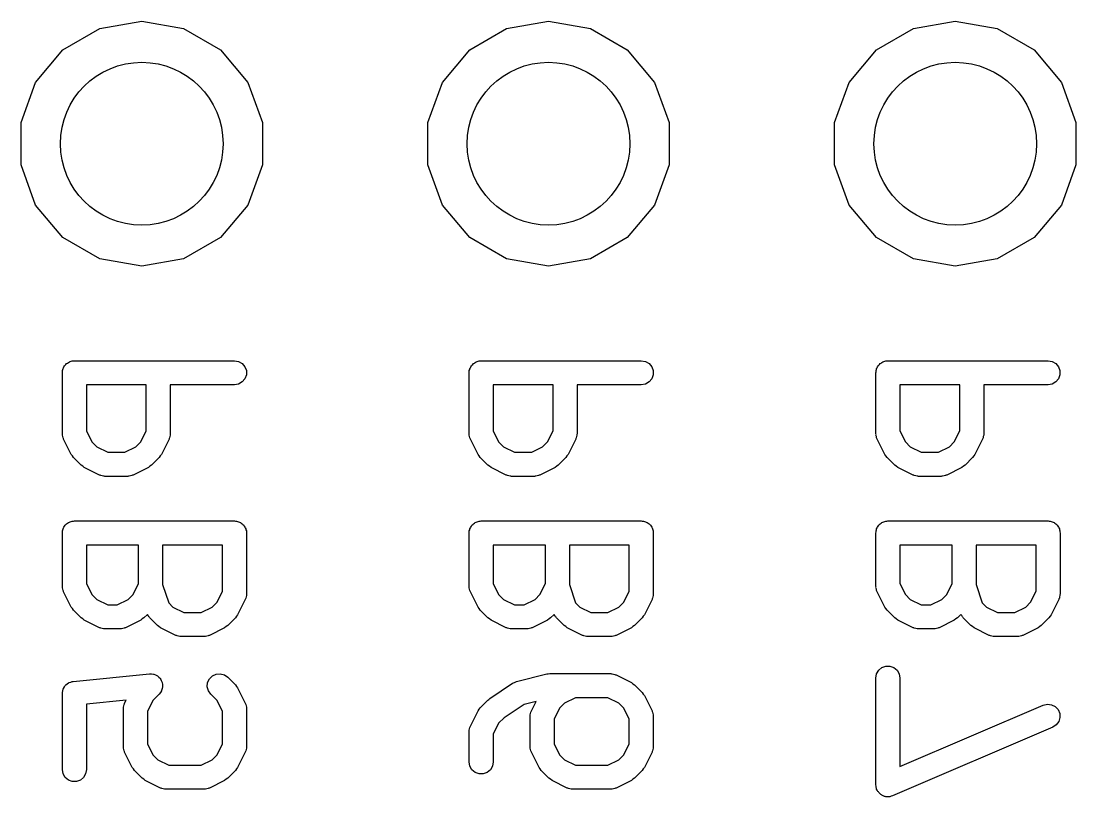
# Model space of a CAD drawing. Extents: x 25 to 326, y -201 to -21.
# Drawn here: x 60.21 to 66.79, y -37.09 to -32.25 of the extents above; entities that cross this region are included whole.
import ezdxf

# ---------------------------------------------------------------- set-up
doc = ezdxf.new("R2010")
doc.units = 0
doc.header["$MEASUREMENT"] = 0
doc.layers.add('BLACK', color=7, linetype='CONTINUOUS')

msp = doc.modelspace()

# ---------------------------------------------------------------- linework, layer by layer
at = {"layer": 'Black'}
for p, q in [((60.6984, -32.2982), (60.96, -32.2521)), ((60.96, -32.2521), (61.2216, -32.2982)), ((63.2384, -32.2982), (63.5, -32.2521)), ((63.5, -32.2521), (63.7616, -32.2982)), ((65.7784, -32.2982), (66.04, -32.2521)), ((66.04, -32.2521), (66.3016, -32.2982)), ((60.4683, -32.431), (60.6984, -32.2982)), ((61.2216, -32.2982), (61.4517, -32.431)), ((63.0083, -32.431), (63.2384, -32.2982)), ((63.7616, -32.2982), (63.9917, -32.431)), ((65.5483, -32.431), (65.7784, -32.2982)), ((66.3016, -32.2982), (66.5317, -32.431)), ((60.2976, -32.6345), (60.4683, -32.431)), ((61.4517, -32.431), (61.6224, -32.6345)), ((62.8376, -32.6345), (63.0083, -32.431)), ((63.9917, -32.431), (64.1624, -32.6345)), ((65.3776, -32.6345), (65.5483, -32.431)), ((66.5317, -32.431), (66.7024, -32.6345)), ((60.2067, -32.8842), (60.2976, -32.6345)), ((61.6224, -32.6345), (61.7133, -32.8842)), ((62.7467, -32.8842), (62.8376, -32.6345)), ((64.1624, -32.6345), (64.2533, -32.8842)), ((65.2867, -32.8842), (65.3776, -32.6345)), ((66.7024, -32.6345), (66.7933, -32.8842)), ((60.2067, -33.1498), (60.2067, -32.8842)), ((61.7133, -32.8842), (61.7133, -33.1498)), ((62.7467, -33.1498), (62.7467, -32.8842)), ((64.2533, -32.8842), (64.2533, -33.1498)), ((65.2867, -33.1498), (65.2867, -32.8842)), ((66.7933, -32.8842), (66.7933, -33.1498)), ((60.2976, -33.3995), (60.2067, -33.1498)), ((61.7133, -33.1498), (61.6224, -33.3995)), ((62.8376, -33.3995), (62.7467, -33.1498)), ((64.2533, -33.1498), (64.1624, -33.3995)), ((65.3776, -33.3995), (65.2867, -33.1498)), ((66.7933, -33.1498), (66.7024, -33.3995)), ((60.4683, -33.603), (60.2976, -33.3995)), ((61.6224, -33.3995), (61.4517, -33.603)), ((63.0083, -33.603), (62.8376, -33.3995)), ((64.1624, -33.3995), (63.9917, -33.603)), ((65.5483, -33.603), (65.3776, -33.3995)), ((66.7024, -33.3995), (66.5317, -33.603)), ((60.6984, -33.7358), (60.4683, -33.603)), ((61.4517, -33.603), (61.2216, -33.7358)), ((63.2384, -33.7358), (63.0083, -33.603)), ((63.9917, -33.603), (63.7616, -33.7358)), ((65.7784, -33.7358), (65.5483, -33.603)), ((66.5317, -33.603), (66.3016, -33.7358)), ((60.96, -33.7819), (60.6984, -33.7358)), ((61.2216, -33.7358), (60.96, -33.7819)), ((63.5, -33.7819), (63.2384, -33.7358)), ((63.7616, -33.7358), (63.5, -33.7819)), ((66.04, -33.7819), (65.7784, -33.7358)), ((66.3016, -33.7358), (66.04, -33.7819)), ((60.4969, -34.3852), (60.5019, -34.381)), ((60.5019, -34.381), (60.508, -34.3787)), ((60.508, -34.3787), (60.5137, -34.3754)), ((60.5137, -34.3754), (60.5202, -34.3743)), ((60.5202, -34.3743), (60.5264, -34.372)), ((60.5264, -34.372), (60.5329, -34.372)), ((60.5329, -34.372), (60.5394, -34.3709)), ((60.5394, -34.3709), (61.5394, -34.3709)), ((61.5394, -34.3709), (61.565, -34.3754)), ((61.565, -34.3754), (61.5876, -34.3885)), ((63.0369, -34.3852), (63.0419, -34.381)), ((63.0419, -34.381), (63.048, -34.3787)), ((63.048, -34.3787), (63.0537, -34.3754)), ((63.0537, -34.3754), (63.0602, -34.3743)), ((63.0602, -34.3743), (63.0664, -34.372)), ((63.0664, -34.372), (63.0729, -34.372)), ((63.0729, -34.372), (63.0794, -34.3709)), ((63.0794, -34.3709), (64.0794, -34.3709)), ((64.0794, -34.3709), (64.105, -34.3754)), ((64.105, -34.3754), (64.1276, -34.3885)), ((65.5769, -34.3852), (65.5819, -34.381)), ((65.5819, -34.381), (65.588, -34.3787)), ((65.588, -34.3787), (65.5937, -34.3754)), ((65.5937, -34.3754), (65.6002, -34.3743)), ((65.6002, -34.3743), (65.6064, -34.372)), ((65.6064, -34.372), (65.6129, -34.372)), ((65.6129, -34.372), (65.6194, -34.3709)), ((65.6194, -34.3709), (66.6194, -34.3709)), ((66.6194, -34.3709), (66.645, -34.3754)), ((66.645, -34.3754), (66.6676, -34.3885)), ((60.4644, -34.4459), (60.4655, -34.4394)), ((60.4644, -34.8269), (60.4644, -34.4459)), ((60.4655, -34.4329), (60.4678, -34.4267)), ((60.4655, -34.4394), (60.4655, -34.4329)), ((60.4678, -34.4267), (60.4689, -34.4203)), ((60.4689, -34.4203), (60.4722, -34.4146)), ((60.4722, -34.4146), (60.4744, -34.4084)), ((60.4744, -34.4084), (60.4786, -34.4034)), ((60.4786, -34.4034), (60.4819, -34.3977)), ((60.4819, -34.3977), (60.487, -34.3935)), ((60.487, -34.3935), (60.4912, -34.3885)), ((60.4912, -34.3885), (60.4969, -34.3852)), ((61.5876, -34.3885), (61.6043, -34.4084)), ((61.6043, -34.4084), (61.6132, -34.4329)), ((61.6132, -34.4329), (61.6132, -34.4589)), ((63.0044, -34.4459), (63.0055, -34.4394)), ((63.0044, -34.8269), (63.0044, -34.4459)), ((63.0055, -34.4329), (63.0078, -34.4267)), ((63.0055, -34.4394), (63.0055, -34.4329)), ((63.0078, -34.4267), (63.0089, -34.4203)), ((63.0089, -34.4203), (63.0122, -34.4146)), ((63.0122, -34.4146), (63.0144, -34.4084)), ((63.0144, -34.4084), (63.0186, -34.4034)), ((63.0186, -34.4034), (63.0219, -34.3977)), ((63.0219, -34.3977), (63.027, -34.3935)), ((63.027, -34.3935), (63.0312, -34.3885)), ((63.0312, -34.3885), (63.0369, -34.3852)), ((64.1276, -34.3885), (64.1443, -34.4084)), ((64.1443, -34.4084), (64.1532, -34.4329)), ((64.1532, -34.4329), (64.1532, -34.4589)), ((65.5444, -34.4459), (65.5455, -34.4394)), ((65.5444, -34.8269), (65.5444, -34.4459)), ((65.5455, -34.4329), (65.5478, -34.4267)), ((65.5455, -34.4394), (65.5455, -34.4329)), ((65.5478, -34.4267), (65.5489, -34.4203)), ((65.5489, -34.4203), (65.5522, -34.4146)), ((65.5522, -34.4146), (65.5544, -34.4084)), ((65.5544, -34.4084), (65.5586, -34.4034)), ((65.5586, -34.4034), (65.5619, -34.3977)), ((65.5619, -34.3977), (65.567, -34.3935)), ((65.567, -34.3935), (65.5712, -34.3885)), ((65.5712, -34.3885), (65.5769, -34.3852)), ((66.6676, -34.3885), (66.6843, -34.4084)), ((66.6843, -34.4084), (66.6932, -34.4329)), ((66.6932, -34.4329), (66.6932, -34.4589)), ((61.5876, -34.5034), (61.565, -34.5164)), ((61.6043, -34.4834), (61.5876, -34.5034)), ((61.6132, -34.4589), (61.6043, -34.4834)), ((64.1276, -34.5034), (64.105, -34.5164)), ((64.1443, -34.4834), (64.1276, -34.5034)), ((64.1532, -34.4589), (64.1443, -34.4834)), ((66.6676, -34.5034), (66.645, -34.5164)), ((66.6843, -34.4834), (66.6676, -34.5034)), ((66.6932, -34.4589), (66.6843, -34.4834)), ((60.6144, -34.5209), (60.6144, -34.8092)), ((60.9882, -34.5209), (60.6144, -34.5209)), ((60.9882, -34.8092), (60.9882, -34.5209)), ((61.5394, -34.5209), (61.1382, -34.5209)), ((61.1382, -34.5209), (61.1382, -34.8269)), ((61.565, -34.5164), (61.5394, -34.5209)), ((63.1544, -34.5209), (63.1544, -34.8092)), ((63.5282, -34.5209), (63.1544, -34.5209)), ((63.5282, -34.8092), (63.5282, -34.5209)), ((64.0794, -34.5209), (63.6782, -34.5209)), ((63.6782, -34.5209), (63.6782, -34.8269)), ((64.105, -34.5164), (64.0794, -34.5209)), ((65.6944, -34.5209), (65.6944, -34.8092)), ((66.0682, -34.5209), (65.6944, -34.5209)), ((66.0682, -34.8092), (66.0682, -34.5209)), ((66.6194, -34.5209), (66.2182, -34.5209)), ((66.2182, -34.5209), (66.2182, -34.8269)), ((66.645, -34.5164), (66.6194, -34.5209)), ((60.4651, -34.8311), (60.4644, -34.8269)), ((60.4649, -34.8354), (60.4651, -34.8311)), ((60.4674, -34.8439), (60.4649, -34.8354)), ((60.6144, -34.8092), (60.6486, -34.8777)), ((60.9539, -34.8777), (60.9882, -34.8092)), ((61.1377, -34.8354), (61.1352, -34.8439)), ((61.1382, -34.8269), (61.1374, -34.8311)), ((61.1374, -34.8311), (61.1377, -34.8354)), ((63.0051, -34.8311), (63.0044, -34.8269)), ((63.0049, -34.8354), (63.0051, -34.8311)), ((63.0074, -34.8439), (63.0049, -34.8354)), ((63.1544, -34.8092), (63.1886, -34.8777)), ((63.4939, -34.8777), (63.5282, -34.8092)), ((63.6777, -34.8354), (63.6752, -34.8439)), ((63.6782, -34.8269), (63.6774, -34.8311)), ((63.6774, -34.8311), (63.6777, -34.8354)), ((65.5451, -34.8311), (65.5444, -34.8269)), ((65.5449, -34.8354), (65.5451, -34.8311)), ((65.5474, -34.8439), (65.5449, -34.8354)), ((65.6944, -34.8092), (65.7286, -34.8777)), ((66.0339, -34.8777), (66.0682, -34.8092)), ((66.2177, -34.8354), (66.2152, -34.8439)), ((66.2182, -34.8269), (66.2174, -34.8311)), ((66.2174, -34.8311), (66.2177, -34.8354)), ((60.4689, -34.8525), (60.4674, -34.8439)), ((60.4711, -34.8563), (60.4689, -34.8525)), ((60.4723, -34.8604), (60.4711, -34.8563)), ((60.5199, -34.9556), (60.4723, -34.8604)), ((60.6486, -34.8777), (60.679, -34.9081)), ((60.679, -34.9081), (60.7476, -34.9423)), ((60.855, -34.9423), (60.9235, -34.9081)), ((60.9235, -34.9081), (60.9539, -34.8777)), ((61.1303, -34.8604), (61.0827, -34.9556)), ((61.1315, -34.8563), (61.1303, -34.8604)), ((61.1337, -34.8525), (61.1315, -34.8563)), ((61.1352, -34.8439), (61.1337, -34.8525)), ((63.0089, -34.8525), (63.0074, -34.8439)), ((63.0111, -34.8563), (63.0089, -34.8525)), ((63.0123, -34.8604), (63.0111, -34.8563)), ((63.0599, -34.9556), (63.0123, -34.8604)), ((63.1886, -34.8777), (63.219, -34.9081)), ((63.219, -34.9081), (63.2876, -34.9423)), ((63.395, -34.9423), (63.4635, -34.9081)), ((63.4635, -34.9081), (63.4939, -34.8777)), ((63.6703, -34.8604), (63.6227, -34.9556)), ((63.6715, -34.8563), (63.6703, -34.8604)), ((63.6737, -34.8525), (63.6715, -34.8563)), ((63.6752, -34.8439), (63.6737, -34.8525)), ((65.5489, -34.8525), (65.5474, -34.8439)), ((65.5511, -34.8563), (65.5489, -34.8525)), ((65.5523, -34.8604), (65.5511, -34.8563)), ((65.5999, -34.9556), (65.5523, -34.8604)), ((65.7286, -34.8777), (65.759, -34.9081)), ((65.759, -34.9081), (65.8276, -34.9423)), ((65.935, -34.9423), (66.0035, -34.9081)), ((66.0035, -34.9081), (66.0339, -34.8777)), ((66.2103, -34.8604), (66.1627, -34.9556)), ((66.2115, -34.8563), (66.2103, -34.8604)), ((66.2137, -34.8525), (66.2115, -34.8563)), ((66.2152, -34.8439), (66.2137, -34.8525)), ((60.5271, -34.9653), (60.5199, -34.9556)), ((60.534, -34.9751), (60.5271, -34.9653)), ((60.7476, -34.9423), (60.855, -34.9423)), ((61.0755, -34.9653), (61.0686, -34.9751)), ((61.0827, -34.9556), (61.0755, -34.9653)), ((63.0671, -34.9653), (63.0599, -34.9556)), ((63.074, -34.9751), (63.0671, -34.9653)), ((63.2876, -34.9423), (63.395, -34.9423)), ((63.6155, -34.9653), (63.6086, -34.9751)), ((63.6227, -34.9556), (63.6155, -34.9653)), ((65.6071, -34.9653), (65.5999, -34.9556)), ((65.614, -34.9751), (65.6071, -34.9653)), ((65.8276, -34.9423), (65.935, -34.9423)), ((66.1555, -34.9653), (66.1486, -34.9751)), ((66.1627, -34.9556), (66.1555, -34.9653)), ((60.5816, -35.0227), (60.534, -34.9751)), ((60.5914, -35.0296), (60.5816, -35.0227)), ((60.6011, -35.0368), (60.5914, -35.0296)), ((60.6963, -35.0844), (60.6011, -35.0368)), ((61.0015, -35.0368), (60.9063, -35.0844)), ((61.0112, -35.0296), (61.0015, -35.0368)), ((61.021, -35.0227), (61.0112, -35.0296)), ((61.0686, -34.9751), (61.021, -35.0227)), ((63.1216, -35.0227), (63.074, -34.9751)), ((63.1314, -35.0296), (63.1216, -35.0227)), ((63.1411, -35.0368), (63.1314, -35.0296)), ((63.2363, -35.0844), (63.1411, -35.0368)), ((63.5415, -35.0368), (63.4463, -35.0844)), ((63.5512, -35.0296), (63.5415, -35.0368)), ((63.561, -35.0227), (63.5512, -35.0296)), ((63.6086, -34.9751), (63.561, -35.0227)), ((65.6616, -35.0227), (65.614, -34.9751)), ((65.6714, -35.0296), (65.6616, -35.0227)), ((65.6811, -35.0368), (65.6714, -35.0296)), ((65.7763, -35.0844), (65.6811, -35.0368)), ((66.0815, -35.0368), (65.9863, -35.0844)), ((66.0912, -35.0296), (66.0815, -35.0368)), ((66.101, -35.0227), (66.0912, -35.0296)), ((66.1486, -34.9751), (66.101, -35.0227)), ((60.7005, -35.0856), (60.6963, -35.0844)), ((60.7042, -35.0878), (60.7005, -35.0856)), ((60.7129, -35.0893), (60.7042, -35.0878)), ((60.7213, -35.0918), (60.7129, -35.0893)), ((60.7256, -35.0916), (60.7213, -35.0918)), ((60.7299, -35.0923), (60.7256, -35.0916)), ((60.8727, -35.0923), (60.7299, -35.0923)), ((60.877, -35.0916), (60.8727, -35.0923)), ((60.8813, -35.0918), (60.877, -35.0916)), ((60.8897, -35.0893), (60.8813, -35.0918)), ((60.8984, -35.0878), (60.8897, -35.0893)), ((60.9021, -35.0856), (60.8984, -35.0878)), ((60.9063, -35.0844), (60.9021, -35.0856)), ((63.2405, -35.0856), (63.2363, -35.0844)), ((63.2442, -35.0878), (63.2405, -35.0856)), ((63.2529, -35.0893), (63.2442, -35.0878)), ((63.2613, -35.0918), (63.2529, -35.0893)), ((63.2656, -35.0916), (63.2613, -35.0918)), ((63.2699, -35.0923), (63.2656, -35.0916)), ((63.4127, -35.0923), (63.2699, -35.0923)), ((63.417, -35.0916), (63.4127, -35.0923)), ((63.4213, -35.0918), (63.417, -35.0916)), ((63.4297, -35.0893), (63.4213, -35.0918)), ((63.4384, -35.0878), (63.4297, -35.0893)), ((63.4421, -35.0856), (63.4384, -35.0878)), ((63.4463, -35.0844), (63.4421, -35.0856)), ((65.7805, -35.0856), (65.7763, -35.0844)), ((65.7842, -35.0878), (65.7805, -35.0856)), ((65.7929, -35.0893), (65.7842, -35.0878)), ((65.8013, -35.0918), (65.7929, -35.0893)), ((65.8056, -35.0916), (65.8013, -35.0918)), ((65.8099, -35.0923), (65.8056, -35.0916)), ((65.9527, -35.0923), (65.8099, -35.0923)), ((65.957, -35.0916), (65.9527, -35.0923)), ((65.9613, -35.0918), (65.957, -35.0916)), ((65.9697, -35.0893), (65.9613, -35.0918)), ((65.9784, -35.0878), (65.9697, -35.0893)), ((65.9821, -35.0856), (65.9784, -35.0878)), ((65.9863, -35.0844), (65.9821, -35.0856)), ((60.4655, -35.4329), (60.4678, -35.4267)), ((60.4655, -35.4394), (60.4655, -35.4329)), ((60.4678, -35.4267), (60.4689, -35.4203)), ((60.4689, -35.4203), (60.4722, -35.4146)), ((60.4722, -35.4146), (60.4744, -35.4084)), ((60.4744, -35.4084), (60.4786, -35.4034)), ((60.4786, -35.4034), (60.4819, -35.3977)), ((60.4819, -35.3977), (60.487, -35.3935)), ((60.487, -35.3935), (60.4912, -35.3885)), ((60.4912, -35.3885), (60.4969, -35.3852)), ((60.4969, -35.3852), (60.5019, -35.381)), ((60.5019, -35.381), (60.508, -35.3787)), ((60.508, -35.3787), (60.5137, -35.3754)), ((60.5137, -35.3754), (60.5202, -35.3743)), ((60.5202, -35.3743), (60.5264, -35.372)), ((60.5264, -35.372), (60.5329, -35.372)), ((60.5329, -35.372), (60.5394, -35.3709)), ((60.5394, -35.3709), (61.5394, -35.3709)), ((61.5394, -35.3709), (61.5458, -35.372)), ((61.5458, -35.372), (61.5524, -35.372)), ((61.5524, -35.372), (61.5586, -35.3743)), ((61.5586, -35.3743), (61.565, -35.3754)), ((61.565, -35.3754), (61.5707, -35.3787)), ((61.5707, -35.3787), (61.5769, -35.381)), ((61.5769, -35.381), (61.5819, -35.3852)), ((61.5819, -35.3852), (61.5876, -35.3885)), ((61.5876, -35.3885), (61.5918, -35.3935)), ((61.5918, -35.3935), (61.5968, -35.3977)), ((61.5968, -35.3977), (61.6001, -35.4034)), ((61.6001, -35.4034), (61.6043, -35.4084)), ((61.6043, -35.4084), (61.6066, -35.4146)), ((61.6066, -35.4146), (61.6099, -35.4203)), ((61.6099, -35.4203), (61.611, -35.4267)), ((61.611, -35.4267), (61.6132, -35.4329)), ((61.6132, -35.4329), (61.6132, -35.4394)), ((63.0055, -35.4329), (63.0078, -35.4267)), ((63.0055, -35.4394), (63.0055, -35.4329)), ((63.0078, -35.4267), (63.0089, -35.4203)), ((63.0089, -35.4203), (63.0122, -35.4146)), ((63.0122, -35.4146), (63.0144, -35.4084)), ((63.0144, -35.4084), (63.0186, -35.4034)), ((63.0186, -35.4034), (63.0219, -35.3977)), ((63.0219, -35.3977), (63.027, -35.3935)), ((63.027, -35.3935), (63.0312, -35.3885)), ((63.0312, -35.3885), (63.0369, -35.3852)), ((63.0369, -35.3852), (63.0419, -35.381)), ((63.0419, -35.381), (63.048, -35.3787)), ((63.048, -35.3787), (63.0537, -35.3754)), ((63.0537, -35.3754), (63.0602, -35.3743)), ((63.0602, -35.3743), (63.0664, -35.372)), ((63.0664, -35.372), (63.0729, -35.372)), ((63.0729, -35.372), (63.0794, -35.3709)), ((63.0794, -35.3709), (64.0794, -35.3709)), ((64.0794, -35.3709), (64.0858, -35.372)), ((64.0858, -35.372), (64.0924, -35.372)), ((64.0924, -35.372), (64.0986, -35.3743)), ((64.0986, -35.3743), (64.105, -35.3754)), ((64.105, -35.3754), (64.1107, -35.3787)), ((64.1107, -35.3787), (64.1169, -35.381)), ((64.1169, -35.381), (64.1219, -35.3852)), ((64.1219, -35.3852), (64.1276, -35.3885)), ((64.1276, -35.3885), (64.1318, -35.3935)), ((64.1318, -35.3935), (64.1368, -35.3977)), ((64.1368, -35.3977), (64.1401, -35.4034)), ((64.1401, -35.4034), (64.1443, -35.4084)), ((64.1443, -35.4084), (64.1466, -35.4146)), ((64.1466, -35.4146), (64.1499, -35.4203)), ((64.1499, -35.4203), (64.151, -35.4267)), ((64.151, -35.4267), (64.1532, -35.4329)), ((64.1532, -35.4329), (64.1532, -35.4394)), ((65.5455, -35.4329), (65.5478, -35.4267)), ((65.5455, -35.4394), (65.5455, -35.4329)), ((65.5478, -35.4267), (65.5489, -35.4203)), ((65.5489, -35.4203), (65.5522, -35.4146)), ((65.5522, -35.4146), (65.5544, -35.4084)), ((65.5544, -35.4084), (65.5586, -35.4034)), ((65.5586, -35.4034), (65.5619, -35.3977)), ((65.5619, -35.3977), (65.567, -35.3935)), ((65.567, -35.3935), (65.5712, -35.3885)), ((65.5712, -35.3885), (65.5769, -35.3852)), ((65.5769, -35.3852), (65.5819, -35.381)), ((65.5819, -35.381), (65.588, -35.3787)), ((65.588, -35.3787), (65.5937, -35.3754)), ((65.5937, -35.3754), (65.6002, -35.3743)), ((65.6002, -35.3743), (65.6064, -35.372)), ((65.6064, -35.372), (65.6129, -35.372)), ((65.6129, -35.372), (65.6194, -35.3709)), ((65.6194, -35.3709), (66.6194, -35.3709)), ((66.6194, -35.3709), (66.6258, -35.372)), ((66.6258, -35.372), (66.6324, -35.372)), ((66.6324, -35.372), (66.6386, -35.3743)), ((66.6386, -35.3743), (66.645, -35.3754)), ((66.645, -35.3754), (66.6507, -35.3787)), ((66.6507, -35.3787), (66.6569, -35.381)), ((66.6569, -35.381), (66.6619, -35.3852)), ((66.6619, -35.3852), (66.6676, -35.3885)), ((66.6676, -35.3885), (66.6718, -35.3935)), ((66.6718, -35.3935), (66.6768, -35.3977)), ((66.6768, -35.3977), (66.6801, -35.4034)), ((66.6801, -35.4034), (66.6843, -35.4084)), ((66.6843, -35.4084), (66.6866, -35.4146)), ((66.6866, -35.4146), (66.6899, -35.4203)), ((66.6899, -35.4203), (66.691, -35.4267)), ((66.691, -35.4267), (66.6932, -35.4329)), ((66.6932, -35.4329), (66.6932, -35.4394)), ((60.4644, -35.4459), (60.4655, -35.4394)), ((60.4644, -35.7792), (60.4644, -35.4459)), ((61.6132, -35.4394), (61.6144, -35.4459)), ((61.6144, -35.4459), (61.6144, -35.8269)), ((63.0044, -35.4459), (63.0055, -35.4394)), ((63.0044, -35.7792), (63.0044, -35.4459)), ((64.1532, -35.4394), (64.1544, -35.4459)), ((64.1544, -35.4459), (64.1544, -35.8269)), ((65.5444, -35.4459), (65.5455, -35.4394)), ((65.5444, -35.7792), (65.5444, -35.4459)), ((66.6932, -35.4394), (66.6944, -35.4459)), ((66.6944, -35.4459), (66.6944, -35.8269)), ((60.6144, -35.5209), (60.6144, -35.7615)), ((60.9406, -35.5209), (60.6144, -35.5209)), ((60.9406, -35.7615), (60.9406, -35.5209)), ((61.0906, -35.5209), (61.0906, -35.7671)), ((61.4644, -35.5209), (61.0906, -35.5209)), ((61.4644, -35.8092), (61.4644, -35.5209)), ((63.1544, -35.5209), (63.1544, -35.7615)), ((63.4806, -35.5209), (63.1544, -35.5209)), ((63.4806, -35.7615), (63.4806, -35.5209)), ((63.6306, -35.5209), (63.6306, -35.7671)), ((64.0044, -35.5209), (63.6306, -35.5209)), ((64.0044, -35.8092), (64.0044, -35.5209)), ((65.6944, -35.5209), (65.6944, -35.7615)), ((66.0206, -35.5209), (65.6944, -35.5209)), ((66.0206, -35.7615), (66.0206, -35.5209)), ((66.1706, -35.5209), (66.1706, -35.7671)), ((66.5444, -35.5209), (66.1706, -35.5209)), ((66.5444, -35.8092), (66.5444, -35.5209)), ((60.6144, -35.7615), (60.6486, -35.83)), ((60.9063, -35.83), (60.9406, -35.7615)), ((63.1544, -35.7615), (63.1886, -35.83)), ((63.4463, -35.83), (63.4806, -35.7615)), ((65.6944, -35.7615), (65.7286, -35.83)), ((65.9863, -35.83), (66.0206, -35.7615)), ((60.4651, -35.7835), (60.4644, -35.7792)), ((60.4649, -35.7878), (60.4651, -35.7835)), ((60.4674, -35.7962), (60.4649, -35.7878)), ((60.4689, -35.8049), (60.4674, -35.7962)), ((60.4711, -35.8086), (60.4689, -35.8049)), ((60.4723, -35.8128), (60.4711, -35.8086)), ((60.5199, -35.908), (60.4723, -35.8128)), ((60.6486, -35.83), (60.679, -35.8605)), ((60.8759, -35.8605), (60.9063, -35.83)), ((61.0906, -35.7671), (61.1287, -35.8816)), ((61.4301, -35.8777), (61.4644, -35.8092)), ((61.6144, -35.8269), (61.6136, -35.8311)), ((61.6136, -35.8311), (61.6139, -35.8354)), ((63.0051, -35.7835), (63.0044, -35.7792)), ((63.0049, -35.7878), (63.0051, -35.7835)), ((63.0074, -35.7962), (63.0049, -35.7878)), ((63.0089, -35.8049), (63.0074, -35.7962)), ((63.0111, -35.8086), (63.0089, -35.8049)), ((63.0123, -35.8128), (63.0111, -35.8086)), ((63.0599, -35.908), (63.0123, -35.8128)), ((63.1886, -35.83), (63.219, -35.8605)), ((63.4159, -35.8605), (63.4463, -35.83)), ((63.6306, -35.7671), (63.6687, -35.8816)), ((63.9701, -35.8777), (64.0044, -35.8092)), ((64.1544, -35.8269), (64.1536, -35.8311)), ((64.1536, -35.8311), (64.1539, -35.8354)), ((65.5451, -35.7835), (65.5444, -35.7792)), ((65.5449, -35.7878), (65.5451, -35.7835)), ((65.5474, -35.7962), (65.5449, -35.7878)), ((65.5489, -35.8049), (65.5474, -35.7962)), ((65.5511, -35.8086), (65.5489, -35.8049)), ((65.5523, -35.8128), (65.5511, -35.8086)), ((65.5999, -35.908), (65.5523, -35.8128)), ((65.7286, -35.83), (65.759, -35.8605)), ((65.9559, -35.8605), (65.9863, -35.83)), ((66.1706, -35.7671), (66.2087, -35.8816)), ((66.5101, -35.8777), (66.5444, -35.8092)), ((66.6944, -35.8269), (66.6936, -35.8311)), ((66.6936, -35.8311), (66.6939, -35.8354)), ((60.679, -35.8605), (60.7476, -35.8947)), ((60.7476, -35.8947), (60.8074, -35.8947)), ((60.8074, -35.8947), (60.8759, -35.8605)), ((61.1287, -35.8816), (61.1552, -35.9081)), ((61.3997, -35.9081), (61.4301, -35.8777)), ((61.6065, -35.8604), (61.5588, -35.9556)), ((61.6077, -35.8563), (61.6065, -35.8604)), ((61.6099, -35.8525), (61.6077, -35.8563)), ((61.6114, -35.8439), (61.6099, -35.8525)), ((61.6139, -35.8354), (61.6114, -35.8439)), ((63.219, -35.8605), (63.2876, -35.8947)), ((63.2876, -35.8947), (63.3474, -35.8947)), ((63.3474, -35.8947), (63.4159, -35.8605)), ((63.6687, -35.8816), (63.6952, -35.9081)), ((63.9397, -35.9081), (63.9701, -35.8777)), ((64.1465, -35.8604), (64.0988, -35.9556)), ((64.1477, -35.8563), (64.1465, -35.8604)), ((64.1499, -35.8525), (64.1477, -35.8563)), ((64.1514, -35.8439), (64.1499, -35.8525)), ((64.1539, -35.8354), (64.1514, -35.8439)), ((65.759, -35.8605), (65.8276, -35.8947)), ((65.8276, -35.8947), (65.8874, -35.8947)), ((65.8874, -35.8947), (65.9559, -35.8605)), ((66.2087, -35.8816), (66.2352, -35.9081)), ((66.4797, -35.9081), (66.5101, -35.8777)), ((66.6865, -35.8604), (66.6388, -35.9556)), ((66.6877, -35.8563), (66.6865, -35.8604)), ((66.6899, -35.8525), (66.6877, -35.8563)), ((66.6914, -35.8439), (66.6899, -35.8525)), ((66.6939, -35.8354), (66.6914, -35.8439)), ((60.5271, -35.9177), (60.5199, -35.908)), ((60.534, -35.9275), (60.5271, -35.9177)), ((60.5816, -35.9751), (60.534, -35.9275)), ((60.9951, -35.9534), (60.9734, -35.9751)), ((60.9952, -35.9538), (60.9951, -35.9534)), ((61.0003, -35.961), (60.9952, -35.9538)), ((61.0044, -35.9687), (61.0003, -35.961)), ((61.1552, -35.9081), (61.2238, -35.9423)), ((61.2238, -35.9423), (61.3312, -35.9423)), ((61.3312, -35.9423), (61.3997, -35.9081)), ((61.5588, -35.9556), (61.5517, -35.9653)), ((63.0671, -35.9177), (63.0599, -35.908)), ((63.074, -35.9275), (63.0671, -35.9177)), ((63.1216, -35.9751), (63.074, -35.9275)), ((63.5351, -35.9534), (63.5134, -35.9751)), ((63.5352, -35.9538), (63.5351, -35.9534)), ((63.5403, -35.961), (63.5352, -35.9538)), ((63.5444, -35.9687), (63.5403, -35.961)), ((63.6952, -35.9081), (63.7638, -35.9423)), ((63.7638, -35.9423), (63.8712, -35.9423)), ((63.8712, -35.9423), (63.9397, -35.9081)), ((64.0988, -35.9556), (64.0917, -35.9653)), ((65.6071, -35.9177), (65.5999, -35.908)), ((65.614, -35.9275), (65.6071, -35.9177)), ((65.6616, -35.9751), (65.614, -35.9275)), ((66.0751, -35.9534), (66.0534, -35.9751)), ((66.0752, -35.9538), (66.0751, -35.9534)), ((66.0803, -35.961), (66.0752, -35.9538)), ((66.0844, -35.9687), (66.0803, -35.961)), ((66.2352, -35.9081), (66.3038, -35.9423)), ((66.3038, -35.9423), (66.4112, -35.9423)), ((66.4112, -35.9423), (66.4797, -35.9081)), ((66.6388, -35.9556), (66.6317, -35.9653)), ((60.5914, -35.982), (60.5816, -35.9751)), ((60.6011, -35.9892), (60.5914, -35.982)), ((60.6963, -36.0368), (60.6011, -35.9892)), ((60.9539, -35.9892), (60.8586, -36.0368)), ((60.9635, -35.982), (60.9539, -35.9892)), ((60.9734, -35.9751), (60.9635, -35.982)), ((61.0077, -35.9716), (61.0044, -35.9687)), ((61.0102, -35.9751), (61.0077, -35.9716)), ((61.0578, -36.0227), (61.0102, -35.9751)), ((61.0676, -36.0296), (61.0578, -36.0227)), ((61.4972, -36.0227), (61.4873, -36.0296)), ((61.5448, -35.9751), (61.4972, -36.0227)), ((61.5517, -35.9653), (61.5448, -35.9751)), ((63.1314, -35.982), (63.1216, -35.9751)), ((63.1411, -35.9892), (63.1314, -35.982)), ((63.2363, -36.0368), (63.1411, -35.9892)), ((63.4939, -35.9892), (63.3986, -36.0368)), ((63.5035, -35.982), (63.4939, -35.9892)), ((63.5134, -35.9751), (63.5035, -35.982)), ((63.5477, -35.9716), (63.5444, -35.9687)), ((63.5502, -35.9751), (63.5477, -35.9716)), ((63.5978, -36.0227), (63.5502, -35.9751)), ((63.6076, -36.0296), (63.5978, -36.0227)), ((64.0372, -36.0227), (64.0273, -36.0296)), ((64.0848, -35.9751), (64.0372, -36.0227)), ((64.0917, -35.9653), (64.0848, -35.9751)), ((65.6714, -35.982), (65.6616, -35.9751)), ((65.6811, -35.9892), (65.6714, -35.982)), ((65.7763, -36.0368), (65.6811, -35.9892)), ((66.0339, -35.9892), (65.9386, -36.0368)), ((66.0435, -35.982), (66.0339, -35.9892)), ((66.0534, -35.9751), (66.0435, -35.982)), ((66.0877, -35.9716), (66.0844, -35.9687)), ((66.0902, -35.9751), (66.0877, -35.9716)), ((66.1378, -36.0227), (66.0902, -35.9751)), ((66.1476, -36.0296), (66.1378, -36.0227)), ((66.5772, -36.0227), (66.5673, -36.0296)), ((66.6248, -35.9751), (66.5772, -36.0227)), ((66.6317, -35.9653), (66.6248, -35.9751)), ((60.7005, -36.038), (60.6963, -36.0368)), ((60.7042, -36.0402), (60.7005, -36.038)), ((60.7129, -36.0417), (60.7042, -36.0402)), ((60.7213, -36.0442), (60.7129, -36.0417)), ((60.7256, -36.044), (60.7213, -36.0442)), ((60.7299, -36.0447), (60.7256, -36.044)), ((60.8251, -36.0447), (60.7299, -36.0447)), ((60.8294, -36.044), (60.8251, -36.0447)), ((60.8337, -36.0442), (60.8294, -36.044)), ((60.8421, -36.0417), (60.8337, -36.0442)), ((60.8507, -36.0402), (60.8421, -36.0417)), ((60.8545, -36.038), (60.8507, -36.0402)), ((60.8586, -36.0368), (60.8545, -36.038)), ((61.0773, -36.0368), (61.0676, -36.0296)), ((61.1725, -36.0844), (61.0773, -36.0368)), ((61.1767, -36.0856), (61.1725, -36.0844)), ((61.1804, -36.0878), (61.1767, -36.0856)), ((61.1891, -36.0893), (61.1804, -36.0878)), ((61.1975, -36.0918), (61.1891, -36.0893)), ((61.2018, -36.0916), (61.1975, -36.0918)), ((61.206, -36.0923), (61.2018, -36.0916)), ((61.3489, -36.0923), (61.206, -36.0923)), ((61.3532, -36.0916), (61.3489, -36.0923)), ((61.3575, -36.0918), (61.3532, -36.0916)), ((61.3659, -36.0893), (61.3575, -36.0918)), ((61.3746, -36.0878), (61.3659, -36.0893)), ((61.3783, -36.0856), (61.3746, -36.0878)), ((61.3824, -36.0844), (61.3783, -36.0856)), ((61.4777, -36.0368), (61.3824, -36.0844)), ((61.4873, -36.0296), (61.4777, -36.0368)), ((63.2405, -36.038), (63.2363, -36.0368)), ((63.2442, -36.0402), (63.2405, -36.038)), ((63.2529, -36.0417), (63.2442, -36.0402)), ((63.2613, -36.0442), (63.2529, -36.0417)), ((63.2656, -36.044), (63.2613, -36.0442)), ((63.2699, -36.0447), (63.2656, -36.044)), ((63.3651, -36.0447), (63.2699, -36.0447)), ((63.3694, -36.044), (63.3651, -36.0447)), ((63.3737, -36.0442), (63.3694, -36.044)), ((63.3821, -36.0417), (63.3737, -36.0442)), ((63.3907, -36.0402), (63.3821, -36.0417)), ((63.3945, -36.038), (63.3907, -36.0402)), ((63.3986, -36.0368), (63.3945, -36.038)), ((63.6173, -36.0368), (63.6076, -36.0296)), ((63.7125, -36.0844), (63.6173, -36.0368)), ((63.7167, -36.0856), (63.7125, -36.0844)), ((63.7204, -36.0878), (63.7167, -36.0856)), ((63.7291, -36.0893), (63.7204, -36.0878)), ((63.7375, -36.0918), (63.7291, -36.0893)), ((63.7418, -36.0916), (63.7375, -36.0918)), ((63.746, -36.0923), (63.7418, -36.0916)), ((63.8889, -36.0923), (63.746, -36.0923)), ((63.8932, -36.0916), (63.8889, -36.0923)), ((63.8975, -36.0918), (63.8932, -36.0916)), ((63.9059, -36.0893), (63.8975, -36.0918)), ((63.9146, -36.0878), (63.9059, -36.0893)), ((63.9183, -36.0856), (63.9146, -36.0878)), ((63.9224, -36.0844), (63.9183, -36.0856)), ((64.0177, -36.0368), (63.9224, -36.0844)), ((64.0273, -36.0296), (64.0177, -36.0368)), ((65.7805, -36.038), (65.7763, -36.0368)), ((65.7842, -36.0402), (65.7805, -36.038)), ((65.7929, -36.0417), (65.7842, -36.0402)), ((65.8013, -36.0442), (65.7929, -36.0417)), ((65.8056, -36.044), (65.8013, -36.0442)), ((65.8099, -36.0447), (65.8056, -36.044)), ((65.9051, -36.0447), (65.8099, -36.0447)), ((65.9094, -36.044), (65.9051, -36.0447)), ((65.9137, -36.0442), (65.9094, -36.044)), ((65.9221, -36.0417), (65.9137, -36.0442)), ((65.9307, -36.0402), (65.9221, -36.0417)), ((65.9345, -36.038), (65.9307, -36.0402)), ((65.9386, -36.0368), (65.9345, -36.038)), ((66.1573, -36.0368), (66.1476, -36.0296)), ((66.2525, -36.0844), (66.1573, -36.0368)), ((66.2567, -36.0856), (66.2525, -36.0844)), ((66.2604, -36.0878), (66.2567, -36.0856)), ((66.2691, -36.0893), (66.2604, -36.0878)), ((66.2775, -36.0918), (66.2691, -36.0893)), ((66.2818, -36.0916), (66.2775, -36.0918)), ((66.286, -36.0923), (66.2818, -36.0916)), ((66.4289, -36.0923), (66.286, -36.0923)), ((66.4332, -36.0916), (66.4289, -36.0923)), ((66.4375, -36.0918), (66.4332, -36.0916)), ((66.4459, -36.0893), (66.4375, -36.0918)), ((66.4546, -36.0878), (66.4459, -36.0893)), ((66.4583, -36.0856), (66.4546, -36.0878)), ((66.4624, -36.0844), (66.4583, -36.0856)), ((66.5577, -36.0368), (66.4624, -36.0844)), ((66.5673, -36.0296), (66.5577, -36.0368)), ((65.5619, -36.3025), (65.5819, -36.2857)), ((65.5819, -36.2857), (65.6064, -36.2768)), ((65.6064, -36.2768), (65.6324, -36.2768)), ((65.6324, -36.2768), (65.6569, -36.2857)), ((65.6569, -36.2857), (65.6768, -36.3025)), ((60.5319, -36.3713), (61.0081, -36.3237)), ((61.0081, -36.3237), (61.0086, -36.3237)), ((61.0086, -36.3237), (61.009, -36.3236)), ((61.009, -36.3236), (61.0215, -36.3247)), ((61.0215, -36.3247), (61.0341, -36.3256)), ((61.0341, -36.3256), (61.0345, -36.3258)), ((61.0345, -36.3258), (61.035, -36.3258)), ((61.035, -36.3258), (61.0464, -36.3311)), ((61.0464, -36.3311), (61.0578, -36.3363)), ((61.0578, -36.3363), (61.0582, -36.3366)), ((61.0582, -36.3366), (61.0586, -36.3368)), ((61.0586, -36.3368), (61.0675, -36.3458)), ((61.0675, -36.3458), (61.0765, -36.3545)), ((61.0765, -36.3545), (61.0767, -36.3549)), ((61.0767, -36.3549), (61.077, -36.3553)), ((61.077, -36.3553), (61.0823, -36.3666)), ((61.3717, -36.3789), (61.3827, -36.3553)), ((61.3827, -36.3553), (61.4011, -36.3368)), ((61.4011, -36.3368), (61.4247, -36.3258)), ((61.4247, -36.3258), (61.4507, -36.3236)), ((61.4507, -36.3236), (61.4758, -36.3303)), ((61.4758, -36.3303), (61.4972, -36.3453)), ((61.4972, -36.3453), (61.5448, -36.3929)), ((63.2993, -36.3731), (63.4898, -36.3255)), ((63.4898, -36.3255), (63.4989, -36.3249)), ((63.4989, -36.3249), (63.508, -36.3233)), ((63.508, -36.3233), (63.8889, -36.3233)), ((63.8889, -36.3233), (63.8932, -36.324)), ((63.8932, -36.324), (63.8975, -36.3238)), ((63.8975, -36.3238), (63.9059, -36.3263)), ((63.9059, -36.3263), (63.9146, -36.3278)), ((63.9146, -36.3278), (63.9183, -36.33)), ((63.9183, -36.33), (63.9224, -36.3312)), ((63.9224, -36.3312), (64.0177, -36.3788)), ((65.5444, -36.3507), (65.5489, -36.325)), ((65.5444, -37.0173), (65.5444, -36.3507)), ((65.5489, -36.325), (65.5619, -36.3025)), ((65.6768, -36.3025), (65.6899, -36.325)), ((65.6899, -36.325), (65.6944, -36.3507)), ((65.6944, -36.3507), (65.6944, -36.9036)), ((60.4671, -36.4304), (60.4689, -36.4203)), ((60.4689, -36.4203), (60.4703, -36.4178)), ((60.4703, -36.4178), (60.471, -36.4151)), ((60.471, -36.4151), (60.4768, -36.4066)), ((60.4768, -36.4066), (60.4819, -36.3977)), ((60.4819, -36.3977), (60.4841, -36.3959)), ((60.4841, -36.3959), (60.4857, -36.3935)), ((60.4857, -36.3935), (60.494, -36.3875)), ((60.494, -36.3875), (60.5019, -36.381)), ((60.5019, -36.381), (60.5045, -36.38)), ((60.5045, -36.38), (60.5068, -36.3783)), ((60.5068, -36.3783), (60.5167, -36.3756)), ((60.5167, -36.3756), (60.5264, -36.372)), ((60.5264, -36.372), (60.5292, -36.372)), ((60.5292, -36.372), (60.5319, -36.3713)), ((61.0823, -36.3666), (61.0878, -36.378)), ((61.087, -36.4169), (61.0839, -36.4291)), ((61.0903, -36.4048), (61.087, -36.4169)), ((61.0878, -36.378), (61.0878, -36.3784)), ((61.0878, -36.3784), (61.088, -36.3789)), ((61.088, -36.3789), (61.0891, -36.3913)), ((61.0891, -36.3913), (61.0904, -36.4039)), ((61.0904, -36.4039), (61.0902, -36.4044)), ((61.0902, -36.4044), (61.0903, -36.4048)), ((61.3694, -36.4048), (61.3717, -36.3789)), ((61.3762, -36.43), (61.3694, -36.4048)), ((61.5448, -36.3929), (61.5517, -36.4027)), ((61.5517, -36.4027), (61.5588, -36.4124)), ((61.5588, -36.4124), (61.6065, -36.5076)), ((63.133, -36.4787), (63.2759, -36.3835)), ((63.2759, -36.3835), (63.2877, -36.3783)), ((63.2877, -36.3783), (63.2993, -36.3731)), ((64.0177, -36.3788), (64.0273, -36.386)), ((64.0273, -36.386), (64.0372, -36.3929)), ((64.0372, -36.3929), (64.0848, -36.4405)), ((60.4644, -36.4459), (60.4649, -36.4431)), ((60.4644, -36.9221), (60.4644, -36.4459)), ((60.4646, -36.4403), (60.4671, -36.4304)), ((60.4649, -36.4431), (60.4646, -36.4403)), ((60.8626, -36.489), (60.6144, -36.5138)), ((60.8533, -36.5076), (60.8626, -36.489)), ((61.0686, -36.4513), (61.0296, -36.4903)), ((61.0689, -36.4509), (61.0686, -36.4513)), ((61.0693, -36.4507), (61.0689, -36.4509)), ((61.0763, -36.4403), (61.0693, -36.4507)), ((61.0835, -36.43), (61.0763, -36.4403)), ((61.0837, -36.4295), (61.0835, -36.43)), ((61.0839, -36.4291), (61.0837, -36.4295)), ((61.3911, -36.4513), (61.3762, -36.43)), ((61.4301, -36.4903), (61.3911, -36.4513)), ((63.074, -36.5357), (63.1216, -36.4881)), ((63.1216, -36.4881), (63.1277, -36.4839)), ((63.1277, -36.4839), (63.133, -36.4787)), ((63.6685, -36.4733), (63.6, -36.5075)), ((63.8712, -36.4733), (63.6685, -36.4733)), ((63.9397, -36.5075), (63.8712, -36.4733)), ((64.0848, -36.4405), (64.0917, -36.4503)), ((64.0917, -36.4503), (64.0988, -36.46)), ((64.0988, -36.46), (64.1465, -36.5552)), ((60.6144, -36.5138), (60.6144, -36.9221)), ((60.8453, -36.5411), (60.8461, -36.5369)), ((60.8453, -36.7792), (60.8453, -36.5411)), ((60.8458, -36.5326), (60.8483, -36.5241)), ((60.8461, -36.5369), (60.8458, -36.5326)), ((60.8483, -36.5241), (60.8499, -36.5155)), ((60.8499, -36.5155), (60.852, -36.5117)), ((60.852, -36.5117), (60.8533, -36.5076)), ((61.0296, -36.4903), (60.9953, -36.5588)), ((61.4644, -36.5588), (61.4301, -36.4903)), ((61.6065, -36.5076), (61.6077, -36.5117)), ((61.6077, -36.5117), (61.6099, -36.5155)), ((61.6099, -36.5155), (61.6114, -36.5241)), ((61.6114, -36.5241), (61.6139, -36.5326)), ((61.6139, -36.5326), (61.6136, -36.5369)), ((61.6136, -36.5369), (61.6144, -36.5411)), ((61.6144, -36.5411), (61.6144, -36.7792)), ((63.0123, -36.6505), (63.0599, -36.5552)), ((63.0599, -36.5552), (63.0671, -36.5456)), ((63.0671, -36.5456), (63.074, -36.5357)), ((63.3483, -36.5155), (63.2224, -36.5994)), ((63.4224, -36.497), (63.3483, -36.5155)), ((63.392, -36.5594), (63.3933, -36.5552)), ((63.3933, -36.5552), (63.4224, -36.497)), ((63.5696, -36.538), (63.5353, -36.6065)), ((63.6, -36.5075), (63.5696, -36.538)), ((63.9701, -36.538), (63.9397, -36.5075)), ((64.0044, -36.6065), (63.9701, -36.538)), ((64.1465, -36.5552), (64.1477, -36.5594)), ((65.6944, -36.9036), (66.5898, -36.5198)), ((66.5898, -36.5198), (66.6152, -36.5139)), ((66.6152, -36.5139), (66.6411, -36.517)), ((66.6411, -36.517), (66.6643, -36.5287)), ((66.6643, -36.5287), (66.6821, -36.5477)), ((66.6821, -36.5477), (66.6924, -36.5716)), ((60.9953, -36.5588), (60.9953, -36.7615)), ((61.4644, -36.7615), (61.4644, -36.5588)), ((63.2224, -36.5994), (63.1886, -36.6332)), ((63.3853, -36.5888), (63.3861, -36.5845)), ((63.3853, -36.7792), (63.3853, -36.5888)), ((63.3858, -36.5802), (63.3883, -36.5718)), ((63.3861, -36.5845), (63.3858, -36.5802)), ((63.3883, -36.5718), (63.3899, -36.5631)), ((63.3899, -36.5631), (63.392, -36.5594)), ((63.5353, -36.6065), (63.5353, -36.7615)), ((64.0044, -36.7615), (64.0044, -36.6065)), ((64.1477, -36.5594), (64.1499, -36.5631)), ((64.1499, -36.5631), (64.1514, -36.5718)), ((64.1514, -36.5718), (64.1539, -36.5802)), ((64.1539, -36.5802), (64.1536, -36.5845)), ((64.1536, -36.5845), (64.1544, -36.5888)), ((64.1544, -36.5888), (64.1544, -36.7792)), ((66.6939, -36.5976), (66.6863, -36.6226)), ((66.6924, -36.5716), (66.6939, -36.5976)), ((63.0044, -36.684), (63.0051, -36.6797)), ((63.0044, -36.8745), (63.0044, -36.684)), ((63.0049, -36.6754), (63.0074, -36.667)), ((63.0051, -36.6797), (63.0049, -36.6754)), ((63.0074, -36.667), (63.0089, -36.6583)), ((63.0089, -36.6583), (63.0111, -36.6546)), ((63.0111, -36.6546), (63.0123, -36.6505)), ((63.1886, -36.6332), (63.1544, -36.7017)), ((66.6489, -36.6577), (65.6489, -37.0863)), ((66.6707, -36.6434), (66.6489, -36.6577)), ((66.6863, -36.6226), (66.6707, -36.6434)), ((63.1544, -36.7017), (63.1544, -36.8745)), ((60.8461, -36.7835), (60.8453, -36.7792)), ((60.8458, -36.7878), (60.8461, -36.7835)), ((60.8483, -36.7962), (60.8458, -36.7878)), ((60.8499, -36.8049), (60.8483, -36.7962)), ((60.852, -36.8086), (60.8499, -36.8049)), ((60.8533, -36.8128), (60.852, -36.8086)), ((60.9009, -36.908), (60.8533, -36.8128)), ((60.9953, -36.7615), (61.0296, -36.83)), ((61.4301, -36.83), (61.4644, -36.7615)), ((61.6065, -36.8128), (61.5588, -36.908)), ((61.6077, -36.8086), (61.6065, -36.8128)), ((61.6099, -36.8049), (61.6077, -36.8086)), ((61.6114, -36.7962), (61.6099, -36.8049)), ((61.6139, -36.7878), (61.6114, -36.7962)), ((61.6144, -36.7792), (61.6136, -36.7835)), ((61.6136, -36.7835), (61.6139, -36.7878)), ((63.3861, -36.7835), (63.3853, -36.7792)), ((63.3858, -36.7878), (63.3861, -36.7835)), ((63.3883, -36.7962), (63.3858, -36.7878)), ((63.3899, -36.8049), (63.3883, -36.7962)), ((63.392, -36.8086), (63.3899, -36.8049)), ((63.3933, -36.8128), (63.392, -36.8086)), ((63.4409, -36.908), (63.3933, -36.8128)), ((63.5353, -36.7615), (63.5696, -36.83)), ((63.9701, -36.83), (64.0044, -36.7615)), ((64.1465, -36.8128), (64.0988, -36.908)), ((64.1477, -36.8086), (64.1465, -36.8128)), ((64.1499, -36.8049), (64.1477, -36.8086)), ((64.1514, -36.7962), (64.1499, -36.8049)), ((64.1539, -36.7878), (64.1514, -36.7962)), ((64.1544, -36.7792), (64.1536, -36.7835)), ((64.1536, -36.7835), (64.1539, -36.7878)), ((61.0296, -36.83), (61.06, -36.8605)), ((61.06, -36.8605), (61.1285, -36.8947)), ((61.3312, -36.8947), (61.3997, -36.8605)), ((61.3997, -36.8605), (61.4301, -36.83)), ((63.0089, -36.9001), (63.0044, -36.8745)), ((63.1544, -36.8745), (63.1499, -36.9001)), ((63.5696, -36.83), (63.6, -36.8605)), ((63.6, -36.8605), (63.6685, -36.8947)), ((63.8712, -36.8947), (63.9397, -36.8605)), ((63.9397, -36.8605), (63.9701, -36.83)), ((60.4689, -36.9477), (60.4644, -36.9221)), ((60.4819, -36.9703), (60.4689, -36.9477)), ((60.6099, -36.9477), (60.5968, -36.9703)), ((60.6144, -36.9221), (60.6099, -36.9477)), ((60.908, -36.9177), (60.9009, -36.908)), ((60.9149, -36.9275), (60.908, -36.9177)), ((60.9625, -36.9751), (60.9149, -36.9275)), ((61.1285, -36.8947), (61.3312, -36.8947)), ((61.5448, -36.9275), (61.4972, -36.9751)), ((61.5517, -36.9177), (61.5448, -36.9275)), ((61.5588, -36.908), (61.5517, -36.9177)), ((63.0219, -36.9227), (63.0089, -36.9001)), ((63.0419, -36.9394), (63.0219, -36.9227)), ((63.0664, -36.9483), (63.0419, -36.9394)), ((63.0924, -36.9483), (63.0664, -36.9483)), ((63.1169, -36.9394), (63.0924, -36.9483)), ((63.1368, -36.9227), (63.1169, -36.9394)), ((63.1499, -36.9001), (63.1368, -36.9227)), ((63.448, -36.9177), (63.4409, -36.908)), ((63.4549, -36.9275), (63.448, -36.9177)), ((63.5025, -36.9751), (63.4549, -36.9275)), ((63.6685, -36.8947), (63.8712, -36.8947)), ((64.0848, -36.9275), (64.0372, -36.9751)), ((64.0917, -36.9177), (64.0848, -36.9275)), ((64.0988, -36.908), (64.0917, -36.9177)), ((60.5019, -36.987), (60.4819, -36.9703)), ((60.5264, -36.996), (60.5019, -36.987)), ((60.5524, -36.996), (60.5264, -36.996)), ((60.5769, -36.987), (60.5524, -36.996)), ((60.5968, -36.9703), (60.5769, -36.987)), ((60.9724, -36.982), (60.9625, -36.9751)), ((60.982, -36.9892), (60.9724, -36.982)), ((61.0773, -37.0368), (60.982, -36.9892)), ((61.4777, -36.9892), (61.3824, -37.0368)), ((61.4873, -36.982), (61.4777, -36.9892)), ((61.4972, -36.9751), (61.4873, -36.982)), ((63.5124, -36.982), (63.5025, -36.9751)), ((63.522, -36.9892), (63.5124, -36.982)), ((63.6173, -37.0368), (63.522, -36.9892)), ((64.0177, -36.9892), (63.9224, -37.0368)), ((64.0273, -36.982), (64.0177, -36.9892)), ((64.0372, -36.9751), (64.0273, -36.982)), ((61.0814, -37.038), (61.0773, -37.0368)), ((61.0852, -37.0402), (61.0814, -37.038)), ((61.0938, -37.0417), (61.0852, -37.0402)), ((61.1022, -37.0442), (61.0938, -37.0417)), ((61.1066, -37.044), (61.1022, -37.0442)), ((61.1108, -37.0447), (61.1066, -37.044)), ((61.3489, -37.0447), (61.1108, -37.0447)), ((61.3532, -37.044), (61.3489, -37.0447)), ((61.3575, -37.0442), (61.3532, -37.044)), ((61.3659, -37.0417), (61.3575, -37.0442)), ((61.3746, -37.0402), (61.3659, -37.0417)), ((61.3783, -37.038), (61.3746, -37.0402)), ((61.3824, -37.0368), (61.3783, -37.038)), ((63.6214, -37.038), (63.6173, -37.0368)), ((63.6252, -37.0402), (63.6214, -37.038)), ((63.6338, -37.0417), (63.6252, -37.0402)), ((63.6422, -37.0442), (63.6338, -37.0417)), ((63.6466, -37.044), (63.6422, -37.0442)), ((63.6508, -37.0447), (63.6466, -37.044)), ((63.8889, -37.0447), (63.6508, -37.0447)), ((63.8932, -37.044), (63.8889, -37.0447)), ((63.8975, -37.0442), (63.8932, -37.044)), ((63.9059, -37.0417), (63.8975, -37.0442)), ((63.9146, -37.0402), (63.9059, -37.0417)), ((63.9183, -37.038), (63.9146, -37.0402)), ((63.9224, -37.0368), (63.9183, -37.038)), ((65.5459, -37.0258), (65.5444, -37.0173)), ((65.5464, -37.0345), (65.5459, -37.0258)), ((65.5481, -37.0386), (65.5464, -37.0345)), ((65.5489, -37.043), (65.5481, -37.0386)), ((65.5532, -37.0505), (65.5489, -37.043)), ((65.5566, -37.0584), (65.5532, -37.0505)), ((65.5597, -37.0617), (65.5566, -37.0584)), ((65.5619, -37.0655), (65.5597, -37.0617)), ((65.5685, -37.0711), (65.5619, -37.0655)), ((65.5745, -37.0774), (65.5685, -37.0711)), ((65.5785, -37.0794), (65.5745, -37.0774)), ((65.5819, -37.0823), (65.5785, -37.0794)), ((65.59, -37.0852), (65.5819, -37.0823)), ((65.5977, -37.0891), (65.59, -37.0852)), ((65.6021, -37.0897), (65.5977, -37.0891)), ((65.6064, -37.0912), (65.6021, -37.0897)), ((65.615, -37.0912), (65.6064, -37.0912)), ((65.6236, -37.0922), (65.615, -37.0912)), ((65.6279, -37.0912), (65.6236, -37.0922)), ((65.6324, -37.0912), (65.6279, -37.0912)), ((65.6405, -37.0882), (65.6324, -37.0912)), ((65.6489, -37.0863), (65.6405, -37.0882))]:
    msp.add_line(p, q, dxfattribs=at)
for centre in [(60.96, -33.017), (63.5, -33.017), (66.04, -33.017)]:
    msp.add_circle(centre, 0.508, dxfattribs=at)

doc.saveas('drawing.dxf')
